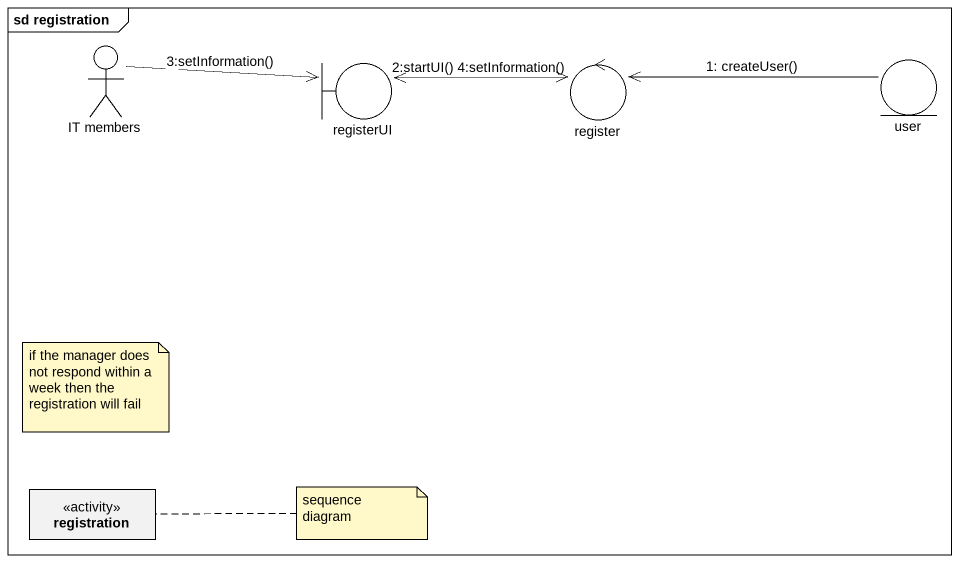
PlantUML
@startuml
mainframe sd registration
allowmixing
hide circle
hide empty members
actor "IT members" as IT_members
boundary registerUI
control register
entity user
class registration <<activity>>
IT_members -right-> registerUI : 3:setInformation()
registerUI <-right-> register : 2:startUI() 4:setInformation()
register <-right- user : 1: createUser()
note as N1
  if the manager does not respond within a week then the registration will fail
end note
note right of registration : sequence diagram
@enduml
